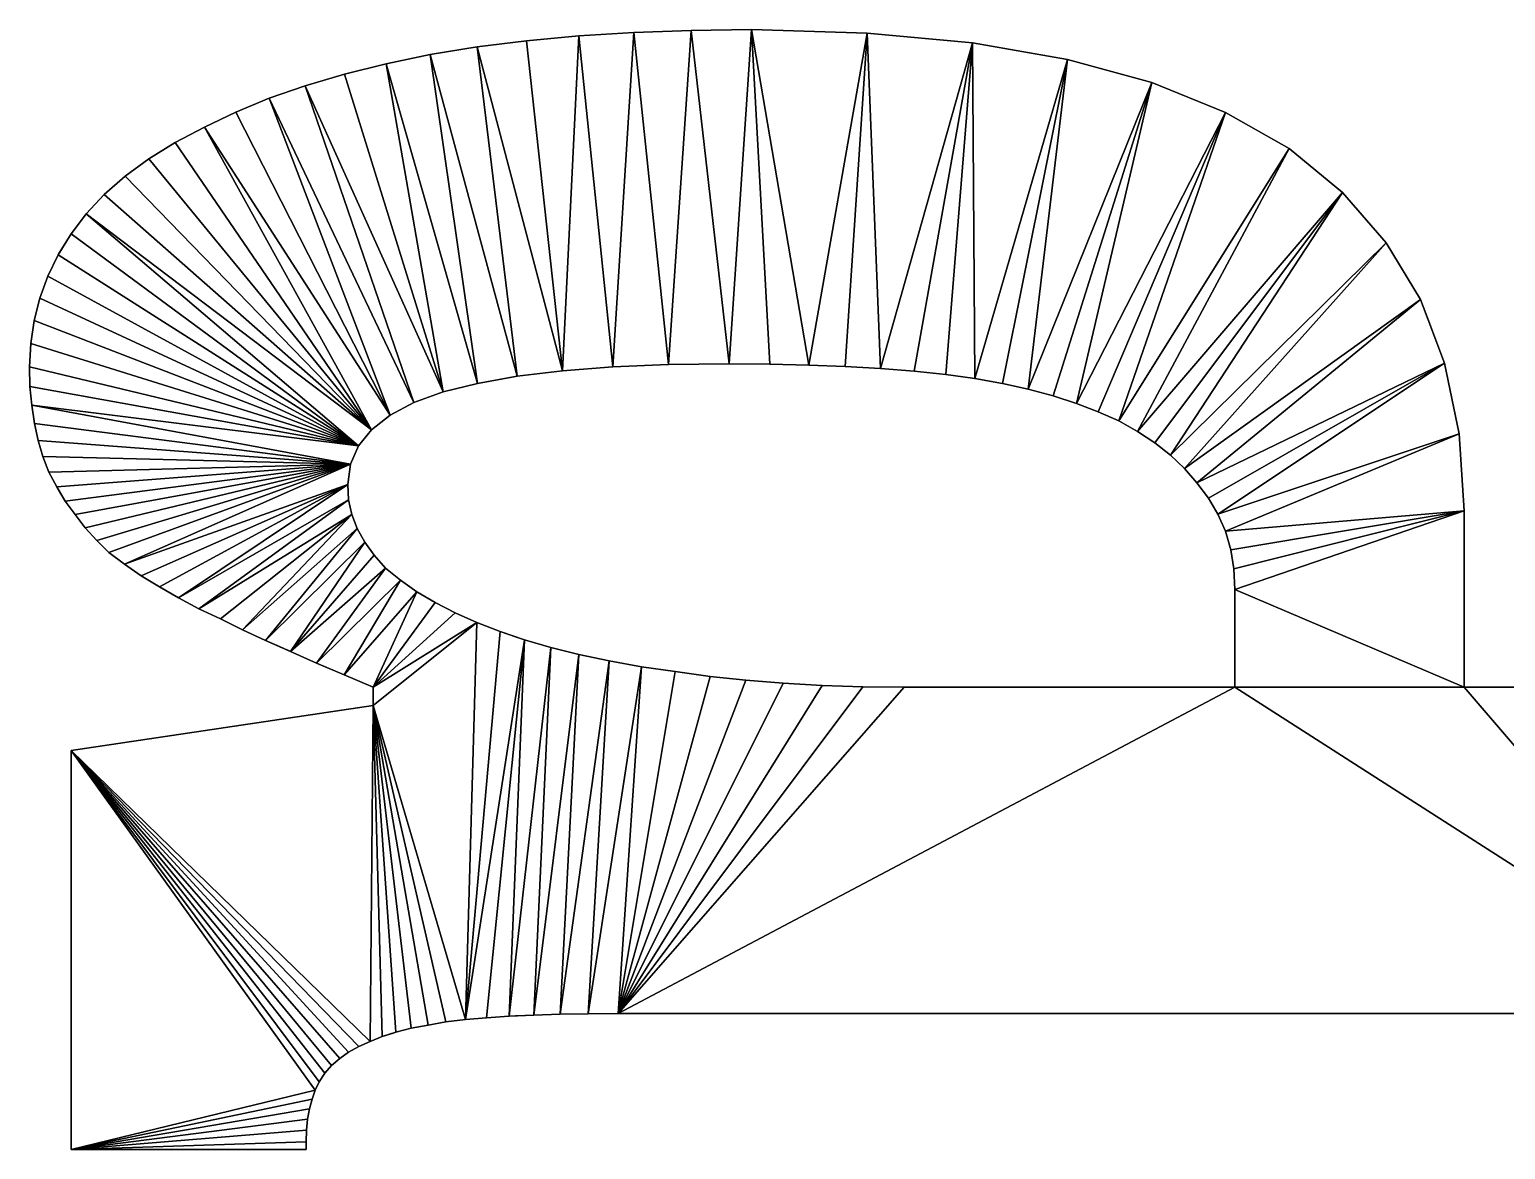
# Model space of a CAD drawing. Header units: inches. Extents: x 62 to 1153, y 3 to 780.
# Drawn here: x 405.378 to 408.685, y 203.06 to 205.57 of the extents above; entities that cross this region are included whole.
import ezdxf

# ---------------------------------------------------------------- set-up
doc = ezdxf.new("R2010")
doc.units = ezdxf.units.IN
doc.header["$MEASUREMENT"] = 0
doc.layers.add('ConstLine', color=6, linetype='Continuous')
doc.layers.add('ObjLayer', color=2, linetype='Continuous')

msp = doc.modelspace()

# ---------------------------------------------------------------- linework, layer by layer
at = {"layer": 'ConstLine'}
for points in [[(406.7319, 205.5626, 4), (406.6089, 205.5556, 4), (406.6089, 205.5556, 5)], [(406.7319, 205.5626, 4), (406.6089, 205.5556, 5), (406.7319, 205.5626, 5)], [(406.6089, 205.5556, 5), (406.6849, 204.8136, 5), (406.7319, 205.5626, 5)], [(406.8099, 204.8186, 5), (406.7319, 205.5626, 5), (406.6849, 204.8136, 5)], [(406.8609, 205.5676, 4), (406.7319, 205.5626, 4), (406.7319, 205.5626, 5)], [(406.8609, 205.5676, 4), (406.7319, 205.5626, 5), (406.8609, 205.5676, 5)], [(406.7319, 205.5626, 5), (406.8099, 204.8186, 5), (406.8609, 205.5676, 5)], [(406.9459, 204.8206, 5), (406.8609, 205.5676, 5), (406.8099, 204.8186, 5)], [(406.9959, 205.5696, 4), (406.8609, 205.5676, 4), (406.8609, 205.5676, 5)], [(406.9959, 205.5696, 4), (406.8609, 205.5676, 5), (406.9959, 205.5696, 5)], [(406.8609, 205.5676, 5), (406.9459, 204.8206, 5), (406.9959, 205.5696, 5)], [(407.0369, 204.8196, 5), (406.9959, 205.5696, 5), (406.9459, 204.8206, 5)], [(407.2549, 205.5616, 4), (406.9959, 205.5696, 4), (406.9959, 205.5696, 5)], [(407.2549, 205.5616, 4), (406.9959, 205.5696, 5), (407.2549, 205.5616, 5)], [(407.2549, 205.5616, 5), (406.9959, 205.5696, 5), (407.1239, 204.8176, 5)], [(407.0369, 204.8196, 5), (407.1239, 204.8176, 5), (406.9959, 205.5696, 5)], [(407.1239, 204.8176, 5), (407.2059, 204.8146, 5), (407.2549, 205.5616, 5)], [(407.2059, 204.8146, 5), (407.2849, 204.8096, 5), (407.2549, 205.5616, 5)], [(407.4909, 205.5396, 4), (407.2549, 205.5616, 4), (407.2549, 205.5616, 5)], [(407.4909, 205.5396, 4), (407.2549, 205.5616, 5), (407.4909, 205.5396, 5)], [(407.4909, 205.5396, 5), (407.2549, 205.5616, 5), (407.2849, 204.8096, 5)], [(406.3809, 205.5306, 4), (406.2759, 205.5136, 4), (406.2759, 205.5136, 5)], [(406.3809, 205.5306, 4), (406.2759, 205.5136, 5), (406.3809, 205.5306, 5)], [(406.3809, 205.5306, 5), (406.2759, 205.5136, 5), (406.4709, 204.7926, 5)], [(406.3809, 205.5306, 5), (406.4919, 205.5446, 5), (406.4669, 205.5415, 4)], [(406.3809, 205.5306, 5), (406.5719, 204.8046, 5), (406.4919, 205.5446, 5)], [(406.4669, 205.5415, 4), (406.3809, 205.5306, 4), (406.3809, 205.5306, 5)], [(406.3809, 205.5306, 5), (406.4709, 204.7926, 5), (406.5719, 204.8046, 5)], [(406.4919, 205.5446, 4), (406.4669, 205.5415, 4), (406.4919, 205.5446, 5)], [(406.6089, 205.5556, 4), (406.4919, 205.5446, 4), (406.4919, 205.5446, 5)], [(406.6089, 205.5556, 4), (406.4919, 205.5446, 5), (406.6089, 205.5556, 5)], [(406.4919, 205.5446, 5), (406.5719, 204.8046, 5), (406.6089, 205.5556, 5)], [(406.6849, 204.8136, 5), (406.6089, 205.5556, 5), (406.5719, 204.8046, 5)], [(407.2849, 204.8096, 5), (407.3599, 204.8036, 5), (407.4909, 205.5396, 5)], [(407.3599, 204.8036, 5), (407.4309, 204.7966, 5), (407.4909, 205.5396, 5)], [(407.4309, 204.7966, 5), (407.4959, 204.7876, 5), (407.4909, 205.5396, 5)], [(407.7039, 205.5026, 4), (407.4909, 205.5396, 4), (407.4909, 205.5396, 5)], [(407.7039, 205.5026, 4), (407.4909, 205.5396, 5), (407.7039, 205.5026, 5)], [(407.7039, 205.5026, 5), (407.4909, 205.5396, 5), (407.4959, 204.7876, 5)], [(406.2759, 205.5136, 4), (406.1769, 205.4926, 4), (406.1769, 205.4926, 5)], [(406.2759, 205.5136, 4), (406.1769, 205.4926, 5), (406.2759, 205.5136, 5)], [(406.2759, 205.5136, 5), (406.1769, 205.4926, 5), (406.3819, 204.7766, 5)], [(406.3819, 204.7766, 5), (406.4709, 204.7926, 5), (406.2759, 205.5136, 5)], [(407.4959, 204.7876, 5), (407.5579, 204.7766, 5), (407.7039, 205.5026, 5)], [(407.5579, 204.7766, 5), (407.6159, 204.7636, 5), (407.7039, 205.5026, 5)], [(407.8929, 205.4506, 5), (407.7039, 205.5026, 5), (407.6159, 204.7636, 5)], [(407.8929, 205.4506, 4), (407.7039, 205.5026, 4), (407.7039, 205.5026, 5)], [(407.8929, 205.4506, 4), (407.7039, 205.5026, 5), (407.8929, 205.4506, 5)], [(406.0839, 205.4696, 4), (405.9959, 205.4436, 4), (405.9959, 205.4436, 5)], [(406.0839, 205.4696, 4), (405.9959, 205.4436, 5), (406.0839, 205.4696, 5)], [(406.0839, 205.4696, 5), (405.9959, 205.4436, 5), (406.3049, 204.7576, 5)], [(406.1769, 205.4926, 4), (406.0839, 205.4696, 4), (406.0839, 205.4696, 5)], [(406.1769, 205.4926, 4), (406.0839, 205.4696, 5), (406.1769, 205.4926, 5)], [(406.1769, 205.4926, 5), (406.0839, 205.4696, 5), (406.3049, 204.7576, 5)], [(406.3049, 204.7576, 5), (406.3819, 204.7766, 5), (406.1769, 205.4926, 5)], [(405.9959, 205.4436, 4), (405.9149, 205.4156, 4), (405.9149, 205.4156, 5)], [(405.9959, 205.4436, 4), (405.9149, 205.4156, 5), (405.9959, 205.4436, 5)], [(405.9959, 205.4436, 5), (405.9149, 205.4156, 5), (406.2389, 204.7336, 5)], [(406.2389, 204.7336, 5), (406.3049, 204.7576, 5), (405.9959, 205.4436, 5)], [(407.6159, 204.7636, 5), (407.6719, 204.7486, 5), (407.8929, 205.4506, 5)], [(407.6719, 204.7486, 5), (407.7239, 204.7316, 5), (407.8929, 205.4506, 5)], [(408.0579, 205.3836, 5), (407.8929, 205.4506, 5), (407.7239, 204.7316, 5)], [(408.0579, 205.3836, 4), (407.8929, 205.4506, 4), (407.8929, 205.4506, 5)], [(408.0579, 205.3836, 4), (407.8929, 205.4506, 5), (408.0579, 205.3836, 5)], [(405.9149, 205.4156, 4), (405.8399, 205.3846, 4), (405.8399, 205.3846, 5)], [(405.9149, 205.4156, 4), (405.8399, 205.3846, 5), (405.9149, 205.4156, 5)], [(405.8399, 205.3846, 5), (406.1859, 204.7056, 5), (405.9149, 205.4156, 5)], [(406.1859, 204.7056, 5), (406.2389, 204.7336, 5), (405.9149, 205.4156, 5)], [(405.8399, 205.3846, 4), (405.7699, 205.3506, 4), (405.7699, 205.3506, 5)], [(405.8399, 205.3846, 4), (405.7699, 205.3506, 5), (405.8399, 205.3846, 5)], [(405.7699, 205.3506, 5), (406.1859, 204.7056, 5), (405.8399, 205.3846, 5)], [(407.7239, 204.7316, 5), (407.7729, 204.7126, 5), (408.0579, 205.3836, 5)], [(407.7729, 204.7126, 5), (407.8189, 204.6926, 5), (408.0579, 205.3836, 5)], [(408.2009, 205.3026, 5), (408.0579, 205.3836, 5), (407.8189, 204.6926, 5)], [(408.2009, 205.3026, 4), (408.0579, 205.3836, 4), (408.0579, 205.3836, 5)], [(408.2009, 205.3026, 4), (408.0579, 205.3836, 5), (408.2009, 205.3026, 5)], [(405.7699, 205.3506, 4), (405.7039, 205.3166, 4), (405.7039, 205.3166, 5)], [(405.7699, 205.3506, 4), (405.7039, 205.3166, 5), (405.7699, 205.3506, 5)], [(405.7039, 205.3166, 5), (406.1439, 204.6726, 5), (405.7699, 205.3506, 5)], [(406.1859, 204.7056, 5), (405.7699, 205.3506, 5), (406.1439, 204.6726, 5)], [(405.7039, 205.3166, 4), (405.6449, 205.2796, 4), (405.6449, 205.2796, 5)], [(405.7039, 205.3166, 4), (405.6449, 205.2796, 5), (405.7039, 205.3166, 5)], [(405.6449, 205.2796, 5), (406.1439, 204.6726, 5), (405.7039, 205.3166, 5)], [(407.8189, 204.6926, 5), (407.8609, 204.6686, 5), (408.2009, 205.3026, 5)], [(408.3199, 205.2046, 5), (408.2009, 205.3026, 5), (407.8609, 204.6686, 5)], [(408.3199, 205.2046, 4), (408.2009, 205.3026, 4), (408.2009, 205.3026, 5)], [(408.3199, 205.2046, 4), (408.2009, 205.3026, 5), (408.3199, 205.2046, 5)], [(405.6449, 205.2796, 4), (405.5919, 205.2406, 4), (405.5919, 205.2406, 5)], [(405.6449, 205.2796, 4), (405.5919, 205.2406, 5), (405.6449, 205.2796, 5)], [(405.5919, 205.2406, 5), (406.1439, 204.6726, 5), (405.6449, 205.2796, 5)], [(405.5919, 205.2406, 4), (405.5449, 205.1996, 4), (405.5449, 205.1996, 5)], [(405.5919, 205.2406, 4), (405.5449, 205.1996, 5), (405.5919, 205.2406, 5)], [(405.5449, 205.1996, 5), (406.1439, 204.6726, 5), (405.5919, 205.2406, 5)], [(405.5449, 205.1996, 4), (405.5049, 205.1566, 4), (405.5049, 205.1566, 5)], [(405.5449, 205.1996, 4), (405.5049, 205.1566, 5), (405.5449, 205.1996, 5)], [(405.5049, 205.1566, 5), (406.1439, 204.6726, 5), (405.5449, 205.1996, 5)], [(407.8609, 204.6686, 5), (407.8999, 204.6436, 5), (408.3199, 205.2046, 5)], [(407.8999, 204.6436, 5), (407.9349, 204.6156, 5), (408.3199, 205.2046, 5)], [(408.4179, 205.0916, 5), (408.3199, 205.2046, 5), (407.9349, 204.6156, 5)], [(408.4179, 205.0916, 4), (408.3199, 205.2046, 4), (408.4179, 205.0916, 5)], [(408.3199, 205.2046, 5), (408.4179, 205.0916, 5), (408.3199, 205.2046, 4)], [(405.4716, 205.1126, 4), (405.4709, 205.1116, 5), (405.5049, 205.1566, 5)], [(405.5049, 205.1566, 5), (405.4709, 205.1116, 5), (406.1149, 204.6366, 5)], [(405.5049, 205.1566, 4), (405.4716, 205.1126, 4), (405.5049, 205.1566, 5)], [(406.1439, 204.6726, 5), (405.5049, 205.1566, 5), (406.1149, 204.6366, 5)], [(405.4419, 205.0646, 5), (405.4709, 205.1116, 5), (405.4429, 205.0662, 4)], [(405.4709, 205.1116, 5), (405.4419, 205.0646, 5), (406.1149, 204.6366, 5)], [(405.4709, 205.1116, 4), (405.4429, 205.0662, 4), (405.4709, 205.1116, 5)], [(405.4716, 205.1126, 4), (405.4709, 205.1116, 4), (405.4709, 205.1116, 5)], [(405.4429, 205.0662, 4), (405.4419, 205.0646, 4), (405.4419, 205.0646, 5)], [(407.9349, 204.6156, 5), (407.9659, 204.5856, 5), (408.4179, 205.0916, 5)], [(408.4949, 204.9646, 5), (408.4179, 205.0916, 5), (407.9659, 204.5856, 5)], [(408.4179, 205.0916, 4), (408.4179, 205.0916, 5), (408.4949, 204.9646, 5)], [(408.4179, 205.0916, 4), (408.4949, 204.9646, 5), (408.4949, 204.9646, 4)], [(405.4419, 205.0646, 4), (405.4189, 205.0166, 4), (405.4189, 205.0166, 5)], [(405.4419, 205.0646, 4), (405.4189, 205.0166, 5), (405.4419, 205.0646, 5)], [(405.4419, 205.0646, 5), (405.4189, 205.0166, 5), (406.1149, 204.6366, 5)], [(405.4189, 205.0166, 4), (405.4009, 204.9676, 4), (405.4009, 204.9676, 5)], [(405.4189, 205.0166, 4), (405.4009, 204.9676, 5), (405.4189, 205.0166, 5)], [(405.4189, 205.0166, 5), (405.4009, 204.9676, 5), (406.1149, 204.6366, 5)], [(405.4009, 204.9676, 4), (405.3879, 204.9176, 4), (405.3879, 204.9176, 5)], [(405.4009, 204.9676, 4), (405.3879, 204.9176, 5), (405.4009, 204.9676, 5)], [(405.4009, 204.9676, 5), (405.3879, 204.9176, 5), (406.1149, 204.6366, 5)], [(407.9659, 204.5856, 5), (407.9939, 204.5536, 5), (408.4949, 204.9646, 5)], [(408.5489, 204.8216, 5), (408.4949, 204.9646, 5), (407.9939, 204.5536, 5)], [(408.5489, 204.8216, 5), (408.5149, 204.9117, 4), (408.4949, 204.9646, 5)], [(408.4949, 204.9646, 4), (408.4949, 204.9646, 5), (408.5149, 204.9117, 4)], [(405.3879, 204.9176, 4), (405.3809, 204.8656, 4), (405.3809, 204.8656, 5)], [(405.3879, 204.9176, 4), (405.3809, 204.8656, 5), (405.3879, 204.9176, 5)], [(405.3879, 204.9176, 5), (405.3809, 204.8656, 5), (406.1149, 204.6366, 5)], [(408.5489, 204.8216, 5), (408.5489, 204.8216, 4), (408.5149, 204.9117, 4)], [(405.3809, 204.8656, 4), (405.3779, 204.8136, 4), (405.3779, 204.8136, 5)], [(405.3809, 204.8656, 4), (405.3779, 204.8136, 5), (405.3809, 204.8656, 5)], [(405.3809, 204.8656, 5), (405.3779, 204.8136, 5), (406.1149, 204.6366, 5)], [(405.3779, 204.8136, 5), (405.3789, 204.7696, 5), (406.1149, 204.6366, 5)], [(405.3779, 204.8136, 4), (405.3789, 204.7696, 4), (405.3789, 204.7696, 5)], [(405.3779, 204.8136, 4), (405.3789, 204.7696, 5), (405.3779, 204.8136, 5)], [(406.5719, 204.8046, 4), (406.5719, 204.8046, 5), (406.4709, 204.7926, 5)], [(406.5719, 204.8046, 4), (406.4709, 204.7926, 5), (406.4709, 204.7926, 4)], [(406.6849, 204.8136, 4), (406.6849, 204.8136, 5), (406.5719, 204.8046, 5)], [(406.6849, 204.8136, 4), (406.5719, 204.8046, 5), (406.5719, 204.8046, 4)], [(406.8099, 204.8186, 4), (406.8099, 204.8186, 5), (406.6849, 204.8136, 5)], [(406.8099, 204.8186, 4), (406.6849, 204.8136, 5), (406.6849, 204.8136, 4)], [(406.9459, 204.8206, 4), (406.9459, 204.8206, 5), (406.8099, 204.8186, 5)], [(406.9459, 204.8206, 4), (406.8099, 204.8186, 5), (406.8099, 204.8186, 4)], [(407.0369, 204.8196, 5), (406.9459, 204.8206, 5), (406.9459, 204.8206, 4)], [(407.0369, 204.8196, 5), (406.9459, 204.8206, 4), (407.0369, 204.8196, 4)], [(407.1239, 204.8176, 4), (407.1239, 204.8176, 5), (407.0369, 204.8196, 5)], [(407.1239, 204.8176, 4), (407.0369, 204.8196, 5), (407.0369, 204.8196, 4)], [(407.2059, 204.8146, 4), (407.2059, 204.8146, 5), (407.1239, 204.8176, 5)], [(407.2059, 204.8146, 4), (407.1239, 204.8176, 5), (407.1239, 204.8176, 4)], [(407.2849, 204.8096, 4), (407.2849, 204.8096, 5), (407.2059, 204.8146, 5)], [(407.2849, 204.8096, 4), (407.2059, 204.8146, 5), (407.2059, 204.8146, 4)], [(407.3599, 204.8036, 4), (407.3599, 204.8036, 5), (407.2849, 204.8096, 5)], [(407.3599, 204.8036, 4), (407.2849, 204.8096, 5), (407.2849, 204.8096, 4)], [(407.4309, 204.7966, 4), (407.4309, 204.7966, 5), (407.3599, 204.8036, 5)], [(407.4309, 204.7966, 4), (407.3599, 204.8036, 5), (407.3599, 204.8036, 4)], [(407.9939, 204.5536, 5), (408.0199, 204.5196, 5), (408.5489, 204.8216, 5)], [(408.0199, 204.5196, 5), (408.0409, 204.4836, 5), (408.5489, 204.8216, 5)], [(408.5819, 204.6636, 5), (408.5489, 204.8216, 5), (408.0409, 204.4836, 5)], [(408.5489, 204.8216, 4), (408.5489, 204.8216, 5), (408.5819, 204.6636, 5)], [(408.5489, 204.8216, 4), (408.5819, 204.6636, 5), (408.5819, 204.6636, 4)], [(405.3789, 204.7696, 5), (405.3829, 204.7276, 5), (406.1149, 204.6366, 5)], [(405.3789, 204.7696, 4), (405.3829, 204.7276, 4), (405.3829, 204.7276, 5)], [(405.3789, 204.7696, 4), (405.3829, 204.7276, 5), (405.3789, 204.7696, 5)], [(406.3819, 204.7766, 4), (406.3819, 204.7766, 5), (406.3049, 204.7576, 5)], [(406.3819, 204.7766, 4), (406.3049, 204.7576, 5), (406.3049, 204.7576, 4)], [(406.4709, 204.7926, 5), (406.3819, 204.7766, 5), (406.4669, 204.7919, 4)], [(406.3819, 204.7766, 4), (406.4669, 204.7919, 4), (406.3819, 204.7766, 5)], [(406.4709, 204.7926, 4), (406.4709, 204.7926, 5), (406.4669, 204.7919, 4)], [(407.4309, 204.7966, 5), (407.4909, 204.7883, 4), (407.4959, 204.7876, 5)], [(407.4309, 204.7966, 5), (407.4309, 204.7966, 4), (407.4909, 204.7883, 4)], [(407.4959, 204.7876, 4), (407.4959, 204.7876, 5), (407.4909, 204.7883, 4)], [(407.5579, 204.7766, 4), (407.5579, 204.7766, 5), (407.4959, 204.7876, 5)], [(407.5579, 204.7766, 4), (407.4959, 204.7876, 5), (407.4959, 204.7876, 4)], [(407.6159, 204.7636, 4), (407.6159, 204.7636, 5), (407.5579, 204.7766, 5)], [(407.6159, 204.7636, 4), (407.5579, 204.7766, 5), (407.5579, 204.7766, 4)], [(406.3049, 204.7576, 4), (406.3049, 204.7576, 5), (406.2389, 204.7336, 5)], [(406.3049, 204.7576, 4), (406.2389, 204.7336, 5), (406.2389, 204.7336, 4)], [(407.6719, 204.7486, 4), (407.6719, 204.7486, 5), (407.6159, 204.7636, 5)], [(407.6719, 204.7486, 4), (407.6159, 204.7636, 5), (407.6159, 204.7636, 4)], [(407.7239, 204.7316, 4), (407.7239, 204.7316, 5), (407.6719, 204.7486, 5)], [(407.7239, 204.7316, 4), (407.6719, 204.7486, 5), (407.6719, 204.7486, 4)], [(406.0969, 204.5956, 5), (406.1149, 204.6366, 5), (405.3829, 204.7276, 5)], [(405.3829, 204.7276, 5), (405.3889, 204.6866, 5), (406.0969, 204.5956, 5)], [(405.3829, 204.7276, 4), (405.3889, 204.6866, 4), (405.3889, 204.6866, 5)], [(405.3829, 204.7276, 4), (405.3889, 204.6866, 5), (405.3829, 204.7276, 5)], [(406.1859, 204.7056, 4), (406.1859, 204.7056, 5), (406.1439, 204.6726, 5)], [(406.1859, 204.7056, 4), (406.1439, 204.6726, 5), (406.1439, 204.6726, 4)], [(406.2389, 204.7336, 4), (406.2389, 204.7336, 5), (406.1859, 204.7056, 5)], [(406.2389, 204.7336, 4), (406.1859, 204.7056, 5), (406.1859, 204.7056, 4)], [(407.7729, 204.7126, 4), (407.7729, 204.7126, 5), (407.7239, 204.7316, 5)], [(407.7729, 204.7126, 4), (407.7239, 204.7316, 5), (407.7239, 204.7316, 4)], [(407.8189, 204.6926, 4), (407.8189, 204.6926, 5), (407.7729, 204.7126, 5)], [(407.8189, 204.6926, 4), (407.7729, 204.7126, 5), (407.7729, 204.7126, 4)], [(405.3889, 204.6866, 5), (405.3969, 204.6486, 5), (406.0969, 204.5956, 5)], [(405.3889, 204.6866, 4), (405.3969, 204.6486, 4), (405.3969, 204.6486, 5)], [(405.3889, 204.6866, 4), (405.3969, 204.6486, 5), (405.3889, 204.6866, 5)], [(406.1439, 204.6726, 4), (406.1439, 204.6726, 5), (406.1149, 204.6366, 5)], [(406.1439, 204.6726, 4), (406.1149, 204.6366, 5), (406.1149, 204.6366, 4)], [(407.8609, 204.6686, 4), (407.8609, 204.6686, 5), (407.8189, 204.6926, 5)], [(407.8609, 204.6686, 4), (407.8189, 204.6926, 5), (407.8189, 204.6926, 4)], [(407.8999, 204.6436, 4), (407.8999, 204.6436, 5), (407.8609, 204.6686, 5)], [(407.8999, 204.6436, 4), (407.8609, 204.6686, 5), (407.8609, 204.6686, 4)], [(405.3969, 204.6486, 5), (405.4079, 204.6126, 5), (406.0969, 204.5956, 5)], [(405.3969, 204.6486, 4), (405.4079, 204.6126, 4), (405.4079, 204.6126, 5)], [(405.3969, 204.6486, 4), (405.4079, 204.6126, 5), (405.3969, 204.6486, 5)], [(406.0991, 204.6006, 4), (406.1149, 204.6366, 5), (406.0969, 204.5956, 5)], [(406.1149, 204.6366, 4), (406.1149, 204.6366, 5), (406.0991, 204.6006, 4)], [(407.9349, 204.6156, 4), (407.9349, 204.6156, 5), (407.8999, 204.6436, 5)], [(407.9349, 204.6156, 4), (407.8999, 204.6436, 5), (407.8999, 204.6436, 4)], [(408.0409, 204.4836, 5), (408.0579, 204.4456, 5), (408.5819, 204.6636, 5)], [(408.5929, 204.4906, 5), (408.5819, 204.6636, 5), (408.0579, 204.4456, 5)], [(408.5819, 204.6636, 4), (408.5819, 204.6636, 5), (408.5929, 204.4906, 5)], [(408.5929, 204.4906, 5), (408.5929, 204.4906, 4), (408.5819, 204.6636, 4)], [(405.4079, 204.6126, 5), (405.4209, 204.5776, 5), (406.0969, 204.5956, 5)], [(405.4079, 204.6126, 4), (405.4209, 204.5776, 4), (405.4209, 204.5776, 5)], [(405.4079, 204.6126, 4), (405.4209, 204.5776, 5), (405.4079, 204.6126, 5)], [(407.9349, 204.6156, 5), (407.9349, 204.6156, 4), (407.9504, 204.6006, 4)], [(407.9349, 204.6156, 5), (407.9504, 204.6006, 4), (407.9659, 204.5856, 5)], [(405.4389, 204.5446, 5), (406.0969, 204.5956, 5), (405.4209, 204.5776, 5)], [(405.4209, 204.5776, 4), (405.4389, 204.5446, 4), (405.4389, 204.5446, 5)], [(405.4209, 204.5776, 4), (405.4389, 204.5446, 5), (405.4209, 204.5776, 5)], [(405.4579, 204.5126, 5), (406.0969, 204.5956, 5), (405.4389, 204.5446, 5)], [(405.4579, 204.5126, 5), (405.4799, 204.4826, 5), (406.0969, 204.5956, 5)], [(405.4799, 204.4826, 5), (405.5029, 204.4526, 5), (406.0969, 204.5956, 5)], [(405.5029, 204.4526, 5), (405.5289, 204.4246, 5), (406.0969, 204.5956, 5)], [(405.5289, 204.4246, 5), (405.5559, 204.3976, 5), (406.0969, 204.5956, 5)], [(405.5559, 204.3976, 5), (405.5909, 204.3716, 5), (406.0969, 204.5956, 5)], [(406.0909, 204.5496, 5), (406.0969, 204.5956, 5), (405.5909, 204.3716, 5)], [(406.0909, 204.5496, 4), (406.0969, 204.5956, 5), (406.0909, 204.5496, 5)], [(406.0969, 204.5956, 4), (406.0969, 204.5956, 5), (406.0909, 204.5496, 4)], [(406.0969, 204.5956, 4), (406.0991, 204.6006, 4), (406.0969, 204.5956, 5)], [(407.9659, 204.5856, 4), (407.9659, 204.5856, 5), (407.9504, 204.6006, 4)], [(407.9659, 204.5856, 4), (407.9939, 204.5536, 4), (407.9939, 204.5536, 5)], [(407.9659, 204.5856, 4), (407.9939, 204.5536, 5), (407.9659, 204.5856, 5)], [(405.4579, 204.5126, 5), (405.4389, 204.5446, 5), (405.4429, 204.5379, 4)], [(405.4389, 204.5446, 4), (405.4429, 204.5379, 4), (405.4389, 204.5446, 5)], [(405.4429, 204.5379, 4), (405.4579, 204.5126, 4), (405.4579, 204.5126, 5)], [(405.5909, 204.3716, 5), (405.6279, 204.3456, 5), (406.0909, 204.5496, 5)], [(405.6279, 204.3456, 5), (405.6689, 204.3206, 5), (406.0909, 204.5496, 5)], [(405.6689, 204.3206, 5), (405.7119, 204.2956, 5), (406.0909, 204.5496, 5)], [(406.0929, 204.5156, 5), (406.0909, 204.5496, 5), (405.7119, 204.2956, 5)], [(406.0909, 204.5496, 4), (406.0909, 204.5496, 5), (406.0929, 204.5156, 5)], [(406.0929, 204.5156, 4), (406.0909, 204.5496, 4), (406.0929, 204.5156, 5)], [(407.9939, 204.5536, 4), (408.0199, 204.5196, 4), (408.0199, 204.5196, 5)], [(407.9939, 204.5536, 4), (408.0199, 204.5196, 5), (407.9939, 204.5536, 5)], [(405.4579, 204.5126, 4), (405.4799, 204.4826, 4), (405.4799, 204.4826, 5)], [(405.4579, 204.5126, 4), (405.4799, 204.4826, 5), (405.4579, 204.5126, 5)], [(405.7119, 204.2956, 5), (405.7569, 204.2716, 5), (406.0929, 204.5156, 5)], [(406.0999, 204.4826, 5), (406.0929, 204.5156, 5), (405.7569, 204.2716, 5)], [(406.0999, 204.4826, 4), (406.0929, 204.5156, 5), (406.0999, 204.4826, 5)], [(406.0999, 204.4826, 4), (406.0929, 204.5156, 4), (406.0929, 204.5156, 5)], [(408.0199, 204.5196, 4), (408.0409, 204.4836, 4), (408.0409, 204.4836, 5)], [(408.0199, 204.5196, 4), (408.0409, 204.4836, 5), (408.0199, 204.5196, 5)], [(405.4799, 204.4826, 4), (405.5029, 204.4526, 4), (405.5029, 204.4526, 5)], [(405.4799, 204.4826, 4), (405.5029, 204.4526, 5), (405.4799, 204.4826, 5)], [(405.7569, 204.2716, 5), (405.8059, 204.2486, 5), (406.0999, 204.4826, 5)], [(405.8059, 204.2486, 5), (405.8549, 204.2246, 5), (406.0999, 204.4826, 5)], [(406.1119, 204.4516, 5), (406.0999, 204.4826, 5), (405.8549, 204.2246, 5)], [(406.1119, 204.4516, 5), (406.1119, 204.4516, 4), (406.0999, 204.4826, 5)], [(406.0999, 204.4826, 4), (406.0999, 204.4826, 5), (406.1119, 204.4516, 4)], [(408.0409, 204.4836, 4), (408.0579, 204.4456, 4), (408.0579, 204.4456, 5)], [(408.0409, 204.4836, 4), (408.0579, 204.4456, 5), (408.0409, 204.4836, 5)], [(408.0579, 204.4456, 5), (408.0699, 204.4036, 5), (408.5929, 204.4906, 5)], [(408.0699, 204.4036, 5), (408.0769, 204.3606, 5), (408.5929, 204.4906, 5)], [(408.0769, 204.3606, 5), (408.0789, 204.3146, 5), (408.5929, 204.4906, 5)], [(408.0789, 204.3146, 5), (408.5929, 204.0956, 5), (408.5929, 204.4906, 5)], [(408.5929, 204.4906, 4), (408.5929, 204.4906, 5), (408.5929, 204.0956, 5)], [(408.5929, 204.4906, 4), (408.5929, 204.0956, 5), (408.5929, 204.0956, 4)], [(405.5029, 204.4526, 4), (405.5289, 204.4246, 4), (405.5289, 204.4246, 5)], [(405.5029, 204.4526, 4), (405.5289, 204.4246, 5), (405.5029, 204.4526, 5)], [(405.8549, 204.2246, 5), (405.9069, 204.2006, 5), (406.1119, 204.4516, 5)], [(406.1289, 204.4206, 5), (406.1119, 204.4516, 5), (405.9069, 204.2006, 5)], [(406.1119, 204.4516, 4), (406.1119, 204.4516, 5), (406.1289, 204.4206, 5)], [(406.1119, 204.4516, 4), (406.1289, 204.4206, 5), (406.1289, 204.4206, 4)], [(408.0579, 204.4456, 4), (408.0699, 204.4036, 4), (408.0699, 204.4036, 5)], [(408.0579, 204.4456, 4), (408.0699, 204.4036, 5), (408.0579, 204.4456, 5)], [(405.5289, 204.4246, 4), (405.5559, 204.3976, 4), (405.5559, 204.3976, 5)], [(405.5289, 204.4246, 4), (405.5559, 204.3976, 5), (405.5289, 204.4246, 5)], [(405.9069, 204.2006, 5), (405.9629, 204.1756, 5), (406.1289, 204.4206, 5)], [(406.1499, 204.3916, 5), (406.1289, 204.4206, 5), (405.9629, 204.1756, 5)], [(406.1499, 204.3916, 4), (406.1289, 204.4206, 4), (406.1499, 204.3916, 5)], [(406.1289, 204.4206, 5), (406.1499, 204.3916, 5), (406.1289, 204.4206, 4)], [(408.0699, 204.4036, 4), (408.0769, 204.3606, 4), (408.0769, 204.3606, 5)], [(408.0699, 204.4036, 4), (408.0769, 204.3606, 5), (408.0699, 204.4036, 5)], [(405.5909, 204.3716, 4), (405.5909, 204.3716, 5), (405.5559, 204.3976, 5)], [(405.5909, 204.3716, 4), (405.5559, 204.3976, 5), (405.5559, 204.3976, 4)], [(405.6279, 204.3456, 4), (405.6279, 204.3456, 5), (405.5909, 204.3716, 5)], [(405.6279, 204.3456, 4), (405.5909, 204.3716, 5), (405.5909, 204.3716, 4)], [(406.1759, 204.3626, 5), (406.1499, 204.3916, 5), (405.9629, 204.1756, 5)], [(406.1759, 204.3626, 5), (406.1759, 204.3626, 4), (406.1499, 204.3916, 5)], [(406.1499, 204.3916, 4), (406.1499, 204.3916, 5), (406.1759, 204.3626, 4)], [(405.6689, 204.3206, 4), (405.6689, 204.3206, 5), (405.6279, 204.3456, 5)], [(405.6689, 204.3206, 4), (405.6279, 204.3456, 5), (405.6279, 204.3456, 4)], [(405.9629, 204.1756, 5), (406.0209, 204.1496, 5), (406.1759, 204.3626, 5)], [(406.2089, 204.3356, 5), (406.1759, 204.3626, 5), (406.0209, 204.1496, 5)], [(406.1759, 204.3626, 4), (406.1759, 204.3626, 5), (406.1979, 204.3446, 4)], [(406.1759, 204.3626, 5), (406.2089, 204.3356, 5), (406.1979, 204.3446, 4)], [(406.2089, 204.3356, 4), (406.1979, 204.3446, 4), (406.2089, 204.3356, 5)], [(408.0769, 204.3606, 4), (408.0789, 204.3146, 4), (408.0789, 204.3146, 5)], [(408.0769, 204.3606, 4), (408.0789, 204.3146, 5), (408.0769, 204.3606, 5)], [(405.7119, 204.2956, 4), (405.7119, 204.2956, 5), (405.6689, 204.3206, 5)], [(405.7119, 204.2956, 4), (405.6689, 204.3206, 5), (405.6689, 204.3206, 4)], [(406.0209, 204.1496, 5), (406.0829, 204.1236, 5), (406.2089, 204.3356, 5)], [(406.2459, 204.3096, 5), (406.2089, 204.3356, 5), (406.0829, 204.1236, 5)], [(406.0829, 204.1236, 5), (406.1479, 204.0956, 5), (406.2459, 204.3096, 5)], [(406.2869, 204.2856, 5), (406.2459, 204.3096, 5), (406.1479, 204.0956, 5)], [(406.2459, 204.3096, 5), (406.2089, 204.3356, 4), (406.2089, 204.3356, 5)], [(406.2459, 204.3096, 4), (406.2089, 204.3356, 4), (406.2459, 204.3096, 5)], [(406.2869, 204.2856, 4), (406.2459, 204.3096, 5), (406.2869, 204.2856, 5)], [(406.2869, 204.2856, 4), (406.2459, 204.3096, 4), (406.2459, 204.3096, 5)], [(408.0789, 204.3146, 4), (408.0789, 204.0956, 4), (408.0789, 204.0956, 5)], [(408.0789, 204.3146, 4), (408.0789, 204.0956, 5), (408.0789, 204.3146, 5)], [(408.0789, 204.0956, 5), (408.5929, 204.0956, 5), (408.0789, 204.3146, 5)], [(405.7569, 204.2716, 4), (405.7569, 204.2716, 5), (405.7119, 204.2956, 5)], [(405.7569, 204.2716, 4), (405.7119, 204.2956, 5), (405.7119, 204.2956, 4)], [(405.8059, 204.2486, 4), (405.8059, 204.2486, 5), (405.7569, 204.2716, 5)], [(405.8059, 204.2486, 4), (405.7569, 204.2716, 5), (405.7569, 204.2716, 4)], [(406.3319, 204.2626, 5), (406.2869, 204.2856, 5), (406.1479, 204.0956, 5)], [(406.3319, 204.2626, 5), (406.2869, 204.2856, 4), (406.2869, 204.2856, 5)], [(406.3319, 204.2626, 4), (406.2869, 204.2856, 4), (406.3319, 204.2626, 5)], [(405.8549, 204.2246, 4), (405.8549, 204.2246, 5), (405.8059, 204.2486, 5)], [(405.8549, 204.2246, 4), (405.8059, 204.2486, 5), (405.8059, 204.2486, 4)], [(406.3799, 204.2406, 5), (406.3319, 204.2626, 5), (406.1479, 204.0956, 5)], [(406.1479, 204.0956, 5), (406.1479, 204.0546, 5), (406.3799, 204.2406, 5)], [(406.1479, 204.0546, 5), (406.3549, 203.3506, 5), (406.3799, 204.2406, 5)], [(406.3799, 204.2406, 5), (406.3799, 204.2406, 4), (406.3319, 204.2626, 5)], [(406.3319, 204.2626, 4), (406.3319, 204.2626, 5), (406.3799, 204.2406, 4)], [(406.4329, 204.2206, 5), (406.3799, 204.2406, 5), (406.3549, 203.3506, 5)], [(406.4329, 204.2206, 4), (406.3799, 204.2406, 5), (406.4329, 204.2206, 5)], [(406.3799, 204.2406, 5), (406.4329, 204.2206, 4), (406.3799, 204.2406, 4)], [(405.9069, 204.2006, 4), (405.9069, 204.2006, 5), (405.8549, 204.2246, 5)], [(405.9069, 204.2006, 4), (405.8549, 204.2246, 5), (405.8549, 204.2246, 4)], [(406.4869, 204.2016, 5), (406.4329, 204.2206, 5), (406.3549, 203.3506, 5)], [(406.4329, 204.2206, 4), (406.4329, 204.2206, 5), (406.4669, 204.2087, 4)], [(406.4869, 204.2016, 5), (406.4669, 204.2087, 4), (406.4329, 204.2206, 5)], [(406.4869, 204.2016, 4), (406.4669, 204.2087, 4), (406.4869, 204.2016, 5)], [(405.9629, 204.1756, 5), (405.9069, 204.2006, 5), (405.9326, 204.1891, 4)], [(405.9069, 204.2006, 4), (405.9326, 204.1891, 4), (405.9069, 204.2006, 5)], [(405.9549, 204.1792, 4), (405.9629, 204.1756, 5), (405.9326, 204.1891, 4)], [(405.9549, 204.1792, 4), (405.9629, 204.1756, 4), (405.9629, 204.1756, 5)], [(406.0209, 204.1496, 4), (406.0209, 204.1496, 5), (405.9629, 204.1756, 5)], [(405.9629, 204.1756, 4), (406.0209, 204.1496, 4), (405.9629, 204.1756, 5)], [(406.4019, 203.3546, 5), (406.4869, 204.2016, 5), (406.3549, 203.3506, 5)], [(406.4529, 203.3586, 5), (406.4869, 204.2016, 5), (406.4019, 203.3546, 5)], [(406.4869, 204.2016, 5), (406.4529, 203.3586, 5), (406.5459, 204.1846, 5)], [(406.5079, 203.3606, 5), (406.5459, 204.1846, 5), (406.4529, 203.3586, 5)], [(406.5459, 204.1846, 4), (406.4869, 204.2016, 4), (406.4869, 204.2016, 5)], [(406.5459, 204.1846, 4), (406.4869, 204.2016, 5), (406.5459, 204.1846, 5)], [(406.6089, 204.1686, 5), (406.5459, 204.1846, 5), (406.5079, 203.3606, 5)], [(406.6089, 204.1686, 4), (406.5459, 204.1846, 4), (406.5459, 204.1846, 5)], [(406.6089, 204.1686, 4), (406.5459, 204.1846, 5), (406.6089, 204.1686, 5)], [(406.0209, 204.1496, 4), (406.0248, 204.148, 4), (406.0209, 204.1496, 5)], [(406.0829, 204.1236, 5), (406.0209, 204.1496, 5), (406.0248, 204.148, 4)], [(406.0248, 204.148, 4), (406.0829, 204.1236, 4), (406.0829, 204.1236, 5)], [(406.5079, 203.3606, 5), (406.5669, 203.3626, 5), (406.6089, 204.1686, 5)], [(406.6769, 204.1546, 5), (406.6089, 204.1686, 5), (406.5669, 203.3626, 5)], [(406.5669, 203.3626, 5), (406.6299, 203.3636, 5), (406.6769, 204.1546, 5)], [(406.6769, 204.1546, 4), (406.6089, 204.1686, 4), (406.6089, 204.1686, 5)], [(406.6769, 204.1546, 4), (406.6089, 204.1686, 5), (406.6769, 204.1546, 5)], [(406.7489, 204.1416, 5), (406.6769, 204.1546, 5), (406.6299, 203.3636, 5)], [(406.6299, 203.3636, 5), (406.6969, 203.3646, 5), (406.7489, 204.1416, 5)], [(406.7489, 204.1416, 4), (406.6769, 204.1546, 4), (406.6769, 204.1546, 5)], [(406.7489, 204.1416, 4), (406.6769, 204.1546, 5), (406.7489, 204.1416, 5)], [(406.8249, 204.1306, 5), (406.7489, 204.1416, 5), (406.6969, 203.3646, 5)], [(406.8249, 204.1306, 4), (406.7489, 204.1416, 4), (406.7489, 204.1416, 5)], [(406.8249, 204.1306, 4), (406.7489, 204.1416, 5), (406.8249, 204.1306, 5)], [(406.1479, 204.0956, 4), (406.1479, 204.0956, 5), (406.0829, 204.1236, 5)], [(406.0829, 204.1236, 4), (406.1479, 204.0956, 4), (406.0829, 204.1236, 5)], [(406.9029, 204.1196, 5), (406.8249, 204.1306, 5), (406.6969, 203.3646, 5)], [(406.9829, 204.1116, 5), (406.9029, 204.1196, 5), (406.6969, 203.3646, 5)], [(407.0669, 204.1046, 5), (406.9829, 204.1116, 5), (406.6969, 203.3646, 5)], [(406.9029, 204.1196, 4), (406.8249, 204.1306, 4), (406.8249, 204.1306, 5)], [(406.9029, 204.1196, 4), (406.8249, 204.1306, 5), (406.9029, 204.1196, 5)], [(406.9829, 204.1116, 4), (406.9029, 204.1196, 4), (406.9029, 204.1196, 5)], [(406.9829, 204.1116, 4), (406.9029, 204.1196, 5), (406.9829, 204.1116, 5)], [(407.0669, 204.1046, 4), (406.9829, 204.1116, 4), (406.9829, 204.1116, 5)], [(407.0669, 204.1046, 4), (406.9829, 204.1116, 5), (407.0669, 204.1046, 5)], [(406.1479, 204.0546, 5), (406.1479, 204.0956, 5), (406.1479, 204.0956, 4)], [(406.1479, 204.0546, 5), (406.1479, 204.0956, 4), (406.1479, 204.0546, 4)], [(407.1539, 204.0996, 5), (407.0669, 204.1046, 5), (406.6969, 203.3646, 5)], [(407.2449, 204.0966, 5), (407.1539, 204.0996, 5), (406.6969, 203.3646, 5)], [(407.3379, 204.0956, 5), (407.2449, 204.0966, 5), (406.6969, 203.3646, 5)], [(406.6969, 203.3646, 5), (409.2199, 203.3646, 5), (408.0789, 204.0956, 5)], [(408.0789, 204.0956, 5), (407.3379, 204.0956, 5), (406.6969, 203.3646, 5)], [(407.1539, 204.0996, 4), (407.0669, 204.1046, 4), (407.0669, 204.1046, 5)], [(407.1539, 204.0996, 4), (407.0669, 204.1046, 5), (407.1539, 204.0996, 5)], [(407.2449, 204.0966, 4), (407.1539, 204.0996, 4), (407.1539, 204.0996, 5)], [(407.2449, 204.0966, 4), (407.1539, 204.0996, 5), (407.2449, 204.0966, 5)], [(407.3379, 204.0956, 4), (407.2449, 204.0966, 4), (407.2449, 204.0966, 5)], [(407.3379, 204.0956, 4), (407.2449, 204.0966, 5), (407.3379, 204.0956, 5)], [(407.3379, 204.0956, 5), (408.0789, 204.0956, 5), (407.3379, 204.0956, 4)], [(408.0789, 204.0956, 4), (407.3379, 204.0956, 4), (408.0789, 204.0956, 5)], [(408.5929, 204.0956, 5), (408.0789, 204.0956, 5), (409.2199, 203.3646, 5)], [(409.1489, 204.0956, 4), (408.5929, 204.0956, 4), (408.5929, 204.0956, 5)], [(409.1489, 204.0956, 4), (408.5929, 204.0956, 5), (409.1489, 204.0956, 5)], [(409.1489, 204.0956, 5), (408.5929, 204.0956, 5), (409.2199, 203.3646, 5)], [(405.4709, 203.9536, 5), (406.1409, 203.3016, 5), (406.1479, 204.0546, 5)], [(406.1479, 204.0546, 4), (405.4709, 203.9536, 4), (405.4709, 203.9536, 5)], [(406.1479, 204.0546, 4), (405.4709, 203.9536, 5), (406.1479, 204.0546, 5)], [(406.1679, 203.3126, 5), (406.1479, 204.0546, 5), (406.1409, 203.3016, 5)], [(406.3109, 203.3456, 5), (406.3549, 203.3506, 5), (406.1479, 204.0546, 5)], [(406.2329, 203.3316, 5), (406.2709, 203.3386, 5), (406.1479, 204.0546, 5)], [(406.2709, 203.3386, 5), (406.3109, 203.3456, 5), (406.1479, 204.0546, 5)], [(406.1479, 204.0546, 5), (406.1679, 203.3126, 5), (406.1989, 203.3226, 5)], [(406.1989, 203.3226, 5), (406.2329, 203.3316, 5), (406.1479, 204.0546, 5)], [(406.1159, 203.2906, 5), (406.1409, 203.3016, 5), (405.4709, 203.9536, 5)], [(406.1159, 203.2906, 5), (405.4709, 203.9536, 5), (406.0929, 203.2776, 5)], [(406.0729, 203.2636, 5), (406.0929, 203.2776, 5), (405.4709, 203.9536, 5)], [(406.0729, 203.2636, 5), (405.4709, 203.9536, 5), (406.0549, 203.2476, 5)], [(406.0399, 203.2306, 5), (406.0549, 203.2476, 5), (405.4709, 203.9536, 5)], [(406.0269, 203.2116, 5), (406.0399, 203.2306, 5), (405.4709, 203.9536, 5)], [(406.0179, 203.1926, 5), (406.0269, 203.2116, 5), (405.4709, 203.9536, 5)], [(405.4709, 203.9536, 5), (405.4709, 203.0596, 5), (406.0179, 203.1926, 5)], [(405.4709, 203.0596, 4), (405.4709, 203.9536, 5), (405.4709, 203.9536, 4)], [(405.4709, 203.0596, 4), (405.4709, 203.0596, 5), (405.4709, 203.9536, 5)], [(406.3109, 203.3456, 4), (406.3109, 203.3456, 5), (406.2709, 203.3386, 5)], [(406.3109, 203.3456, 4), (406.2709, 203.3386, 5), (406.2709, 203.3386, 4)], [(406.3109, 203.3456, 5), (406.3109, 203.3456, 4), (406.3549, 203.3506, 5)], [(406.3549, 203.3506, 4), (406.3549, 203.3506, 5), (406.3109, 203.3456, 4)], [(406.3549, 203.3506, 4), (406.4019, 203.3546, 5), (406.3549, 203.3506, 5)], [(406.3549, 203.3506, 4), (406.4019, 203.3546, 4), (406.4019, 203.3546, 5)], [(406.4529, 203.3586, 5), (406.4019, 203.3546, 5), (406.4529, 203.3586, 4)], [(406.4019, 203.3546, 4), (406.4529, 203.3586, 4), (406.4019, 203.3546, 5)], [(406.4529, 203.3586, 5), (406.4669, 203.3591, 4), (406.5079, 203.3606, 5)], [(406.4529, 203.3586, 4), (406.4669, 203.3591, 4), (406.4529, 203.3586, 5)], [(406.5079, 203.3606, 4), (406.5079, 203.3606, 5), (406.4669, 203.3591, 4)], [(406.5669, 203.3626, 4), (406.5669, 203.3626, 5), (406.5079, 203.3606, 5)], [(406.5669, 203.3626, 4), (406.5079, 203.3606, 5), (406.5079, 203.3606, 4)], [(406.6299, 203.3636, 4), (406.6299, 203.3636, 5), (406.5669, 203.3626, 5)], [(406.6299, 203.3636, 4), (406.5669, 203.3626, 5), (406.5669, 203.3626, 4)], [(406.6969, 203.3646, 4), (406.6969, 203.3646, 5), (406.6299, 203.3636, 5)], [(406.6969, 203.3646, 4), (406.6299, 203.3636, 5), (406.6299, 203.3636, 4)], [(406.6969, 203.3646, 5), (409.2199, 203.3646, 4), (409.2199, 203.3646, 5)], [(406.6969, 203.3646, 5), (406.6969, 203.3646, 4), (409.2199, 203.3646, 4)], [(406.1679, 203.3126, 4), (406.1679, 203.3126, 5), (406.1409, 203.3016, 5)], [(406.1409, 203.3016, 4), (406.1679, 203.3126, 4), (406.1409, 203.3016, 5)], [(406.1679, 203.3126, 5), (406.1927, 203.3206, 4), (406.1989, 203.3226, 5)], [(406.1679, 203.3126, 4), (406.1927, 203.3206, 4), (406.1679, 203.3126, 5)], [(406.1989, 203.3226, 4), (406.1989, 203.3226, 5), (406.1927, 203.3206, 4)], [(406.2329, 203.3316, 4), (406.2329, 203.3316, 5), (406.1989, 203.3226, 5)], [(406.2329, 203.3316, 4), (406.1989, 203.3226, 5), (406.1989, 203.3226, 4)], [(406.2329, 203.3316, 5), (406.2329, 203.3316, 4), (406.2709, 203.3386, 5)], [(406.2709, 203.3386, 4), (406.2709, 203.3386, 5), (406.2329, 203.3316, 4)], [(406.0929, 203.2776, 4), (406.1159, 203.2906, 5), (406.0929, 203.2776, 5)], [(406.0929, 203.2776, 4), (406.1159, 203.2906, 4), (406.1159, 203.2906, 5)], [(406.1159, 203.2906, 4), (406.1409, 203.3016, 5), (406.1159, 203.2906, 5)], [(406.1159, 203.2906, 4), (406.1409, 203.3016, 4), (406.1409, 203.3016, 5)], [(406.0399, 203.2306, 4), (406.0549, 203.2476, 4), (406.0399, 203.2306, 5)], [(406.0549, 203.2476, 5), (406.0399, 203.2306, 5), (406.0549, 203.2476, 4)], [(406.0549, 203.2476, 5), (406.0549, 203.2476, 4), (406.0729, 203.2636, 5)], [(406.0729, 203.2636, 4), (406.0729, 203.2636, 5), (406.0549, 203.2476, 4)], [(406.0929, 203.2776, 4), (406.0929, 203.2776, 5), (406.0729, 203.2636, 5)], [(406.0929, 203.2776, 4), (406.0729, 203.2636, 5), (406.0729, 203.2636, 4)], [(406.0269, 203.2116, 5), (406.0269, 203.2116, 4), (406.0399, 203.2306, 5)], [(406.0399, 203.2306, 4), (406.0399, 203.2306, 5), (406.0269, 203.2116, 4)], [(406.0109, 203.1726, 5), (406.0179, 203.1926, 5), (405.4709, 203.0596, 5)], [(406.0109, 203.1726, 4), (406.0179, 203.1926, 5), (406.0109, 203.1726, 5)], [(406.0179, 203.1926, 5), (406.0109, 203.1726, 4), (406.0179, 203.1926, 4)], [(406.0179, 203.1926, 4), (406.0269, 203.2116, 4), (406.0179, 203.1926, 5)], [(406.0269, 203.2116, 5), (406.0179, 203.1926, 5), (406.0269, 203.2116, 4)], [(406.0049, 203.1506, 5), (406.0109, 203.1726, 5), (405.4709, 203.0596, 5)], [(406.0009, 203.1276, 5), (406.0049, 203.1506, 5), (405.4709, 203.0596, 5)], [(406.0049, 203.1506, 5), (406.0009, 203.1276, 5), (406.0009, 203.1276, 4)], [(406.0049, 203.1506, 4), (406.0049, 203.1506, 5), (406.0009, 203.1276, 4)], [(406.0109, 203.1726, 4), (406.0109, 203.1726, 5), (406.0049, 203.1506, 5)], [(406.0049, 203.1506, 5), (406.0049, 203.1506, 4), (406.0109, 203.1726, 4)], [(405.9989, 203.1026, 5), (406.0009, 203.1276, 5), (405.4709, 203.0596, 5)], [(406.0009, 203.1276, 5), (405.9989, 203.1026, 5), (406.0009, 203.1276, 4)], [(406.0009, 203.1276, 4), (405.9989, 203.1026, 5), (405.9989, 203.1026, 4)], [(405.9979, 203.0766, 5), (405.9989, 203.1026, 5), (405.4709, 203.0596, 5)], [(405.9989, 203.1026, 4), (405.9989, 203.1026, 5), (405.9979, 203.0766, 5)], [(405.9989, 203.1026, 4), (405.9979, 203.0766, 5), (405.9979, 203.0766, 4)], [(405.9979, 203.0596, 5), (405.9979, 203.0766, 5), (405.4709, 203.0596, 5)], [(405.4709, 203.0596, 5), (405.4709, 203.0596, 4), (405.9979, 203.0596, 5)], [(405.9979, 203.0596, 4), (405.9979, 203.0596, 5), (405.4709, 203.0596, 4)], [(405.9979, 203.0766, 4), (405.9979, 203.0766, 5), (405.9979, 203.0596, 4)], [(405.9979, 203.0596, 4), (405.9979, 203.0766, 5), (405.9979, 203.0596, 5)]]:
    msp.add_3dface(points, dxfattribs=at)
at = {"layer": 'ObjLayer'}
for p, q in [((406.6089, 205.5556, 4), (406.7319, 205.5626, 4)), ((406.7319, 205.5626, 4), (406.8609, 205.5676, 4)), ((406.8609, 205.5676, 4), (406.9959, 205.5696, 4)), ((406.9959, 205.5696, 4), (407.2549, 205.5616, 4)), ((407.2549, 205.5616, 4), (407.4909, 205.5396, 4)), ((406.2759, 205.5136, 4), (406.3809, 205.5306, 4)), ((406.3809, 205.5306, 4), (406.4919, 205.5446, 4)), ((406.4919, 205.5446, 4), (406.6089, 205.5556, 4)), ((407.4909, 205.5396, 4), (407.7039, 205.5026, 4)), ((406.1769, 205.4926, 4), (406.2759, 205.5136, 4)), ((407.7039, 205.5026, 4), (407.8929, 205.4506, 4)), ((405.9959, 205.4436, 4), (406.0839, 205.4696, 4)), ((406.0839, 205.4696, 4), (406.1769, 205.4926, 4)), ((405.9149, 205.4156, 4), (405.9959, 205.4436, 4)), ((407.8929, 205.4506, 4), (408.0579, 205.3836, 4)), ((405.8399, 205.3846, 4), (405.9149, 205.4156, 4)), ((405.7699, 205.3506, 4), (405.8399, 205.3846, 4)), ((408.0579, 205.3836, 4), (408.2009, 205.3026, 4)), ((405.7039, 205.3166, 4), (405.7699, 205.3506, 4)), ((405.6449, 205.2796, 4), (405.7039, 205.3166, 4)), ((408.2009, 205.3026, 4), (408.3199, 205.2046, 4)), ((405.5919, 205.2406, 4), (405.6449, 205.2796, 4)), ((405.5449, 205.1996, 4), (405.5919, 205.2406, 4)), ((405.5049, 205.1566, 4), (405.5449, 205.1996, 4)), ((408.3199, 205.2046, 4), (408.4179, 205.0916, 4)), ((405.4709, 205.1116, 4), (405.5049, 205.1566, 4)), ((405.4419, 205.0646, 4), (405.4709, 205.1116, 4)), ((408.4179, 205.0916, 4), (408.4949, 204.9646, 4)), ((405.4189, 205.0166, 4), (405.4419, 205.0646, 4)), ((405.4009, 204.9676, 4), (405.4189, 205.0166, 4)), ((405.3879, 204.9176, 4), (405.4009, 204.9676, 4)), ((408.4949, 204.9646, 4), (408.5489, 204.8216, 4)), ((405.3809, 204.8656, 4), (405.3879, 204.9176, 4)), ((405.3779, 204.8136, 4), (405.3809, 204.8656, 4)), ((405.3789, 204.7696, 4), (405.3779, 204.8136, 4)), ((406.4709, 204.7926, 4), (406.5719, 204.8046, 4)), ((406.5719, 204.8046, 4), (406.6849, 204.8136, 4)), ((406.6849, 204.8136, 4), (406.8099, 204.8186, 4)), ((406.8099, 204.8186, 4), (406.9459, 204.8206, 4)), ((406.9459, 204.8206, 4), (407.0369, 204.8196, 4)), ((407.0369, 204.8196, 4), (407.1239, 204.8176, 4)), ((407.1239, 204.8176, 4), (407.2059, 204.8146, 4)), ((407.2059, 204.8146, 4), (407.2849, 204.8096, 4)), ((407.2849, 204.8096, 4), (407.3599, 204.8036, 4)), ((407.3599, 204.8036, 4), (407.4309, 204.7966, 4)), ((408.5489, 204.8216, 4), (408.5819, 204.6636, 4)), ((405.3829, 204.7276, 4), (405.3789, 204.7696, 4)), ((406.3049, 204.7576, 4), (406.3819, 204.7766, 4)), ((406.3819, 204.7766, 4), (406.4709, 204.7926, 4)), ((407.4309, 204.7966, 4), (407.4959, 204.7876, 4)), ((407.4959, 204.7876, 4), (407.5579, 204.7766, 4)), ((407.5579, 204.7766, 4), (407.6159, 204.7636, 4)), ((406.2389, 204.7336, 4), (406.3049, 204.7576, 4)), ((407.6159, 204.7636, 4), (407.6719, 204.7486, 4)), ((407.6719, 204.7486, 4), (407.7239, 204.7316, 4)), ((405.3889, 204.6866, 4), (405.3829, 204.7276, 4)), ((406.1439, 204.6726, 4), (406.1859, 204.7056, 4)), ((406.1859, 204.7056, 4), (406.2389, 204.7336, 4)), ((407.7239, 204.7316, 4), (407.7729, 204.7126, 4)), ((407.7729, 204.7126, 4), (407.8189, 204.6926, 4)), ((405.3969, 204.6486, 4), (405.3889, 204.6866, 4)), ((406.1149, 204.6366, 5), (406.1439, 204.6726, 4)), ((407.8189, 204.6926, 4), (407.8609, 204.6686, 4)), ((407.8609, 204.6686, 4), (407.8999, 204.6436, 4)), ((405.4079, 204.6126, 4), (405.3969, 204.6486, 4)), ((406.0969, 204.5956, 4), (406.1149, 204.6366, 5)), ((407.8999, 204.6436, 4), (407.9349, 204.6156, 4)), ((408.5819, 204.6636, 4), (408.5929, 204.4906, 4)), ((405.4209, 204.5776, 4), (405.4079, 204.6126, 4)), ((407.9349, 204.6156, 4), (407.9659, 204.5856, 4)), ((405.4389, 204.5446, 4), (405.4209, 204.5776, 4)), ((406.0909, 204.5496, 4), (406.0969, 204.5956, 4)), ((407.9659, 204.5856, 4), (407.9939, 204.5536, 4)), ((405.4579, 204.5126, 4), (405.4389, 204.5446, 4)), ((406.0929, 204.5156, 4), (406.0909, 204.5496, 4)), ((407.9939, 204.5536, 4), (408.0199, 204.5196, 4)), ((405.4799, 204.4826, 4), (405.4579, 204.5126, 4)), ((406.0999, 204.4826, 4), (406.0929, 204.5156, 4)), ((408.0199, 204.5196, 4), (408.0409, 204.4836, 4)), ((405.5029, 204.4526, 4), (405.4799, 204.4826, 4)), ((406.1119, 204.4516, 4), (406.0999, 204.4826, 4)), ((408.0409, 204.4836, 4), (408.0579, 204.4456, 4)), ((408.5929, 204.4906, 4), (408.5929, 204.0956, 4)), ((405.5289, 204.4246, 4), (405.5029, 204.4526, 4)), ((406.1289, 204.4206, 4), (406.1119, 204.4516, 4)), ((408.0579, 204.4456, 4), (408.0699, 204.4036, 4)), ((405.5559, 204.3976, 4), (405.5289, 204.4246, 4)), ((406.1499, 204.3916, 4), (406.1289, 204.4206, 4)), ((408.0699, 204.4036, 4), (408.0769, 204.3606, 4)), ((405.5909, 204.3716, 4), (405.5559, 204.3976, 4)), ((405.6279, 204.3456, 4), (405.5909, 204.3716, 4)), ((406.1759, 204.3626, 4), (406.1499, 204.3916, 4)), ((405.6689, 204.3206, 4), (405.6279, 204.3456, 4)), ((406.2089, 204.3356, 4), (406.1759, 204.3626, 4)), ((408.0769, 204.3606, 4), (408.0789, 204.3146, 4)), ((405.7119, 204.2956, 4), (405.6689, 204.3206, 4)), ((406.2459, 204.3096, 4), (406.2089, 204.3356, 4)), ((406.2869, 204.2856, 4), (406.2459, 204.3096, 4)), ((408.0789, 204.3146, 4), (408.0789, 204.0956, 4)), ((405.7569, 204.2716, 4), (405.7119, 204.2956, 4)), ((405.8059, 204.2486, 4), (405.7569, 204.2716, 4)), ((406.3319, 204.2626, 4), (406.2869, 204.2856, 4)), ((405.8549, 204.2246, 4), (405.8059, 204.2486, 4)), ((406.3799, 204.2406, 4), (406.3319, 204.2626, 4)), ((406.4329, 204.2206, 4), (406.3799, 204.2406, 4)), ((405.9069, 204.2006, 4), (405.8549, 204.2246, 4)), ((406.4869, 204.2016, 4), (406.4329, 204.2206, 4)), ((405.9629, 204.1756, 4), (405.9069, 204.2006, 4)), ((406.0209, 204.1496, 4), (405.9629, 204.1756, 4)), ((406.5459, 204.1846, 4), (406.4869, 204.2016, 4)), ((406.6089, 204.1686, 4), (406.5459, 204.1846, 4)), ((406.0829, 204.1236, 4), (406.0209, 204.1496, 4)), ((406.6769, 204.1546, 4), (406.6089, 204.1686, 4)), ((406.7489, 204.1416, 4), (406.6769, 204.1546, 4)), ((406.8249, 204.1306, 4), (406.7489, 204.1416, 4)), ((406.1479, 204.0956, 4), (406.0829, 204.1236, 4)), ((406.9029, 204.1196, 4), (406.8249, 204.1306, 4)), ((406.9829, 204.1116, 4), (406.9029, 204.1196, 4)), ((407.0669, 204.1046, 4), (406.9829, 204.1116, 4)), ((406.1479, 204.0546, 4), (406.1479, 204.0956, 4)), ((407.1539, 204.0996, 4), (407.0669, 204.1046, 4)), ((407.2449, 204.0966, 4), (407.1539, 204.0996, 4)), ((407.3379, 204.0956, 4), (407.2449, 204.0966, 4)), ((408.0789, 204.0956, 4), (407.3379, 204.0956, 4)), ((408.5929, 204.0956, 4), (409.1489, 204.0956, 4)), ((405.4709, 203.9536, 5), (406.1479, 204.0546, 4)), ((405.4709, 203.0596, 4), (405.4709, 203.9536, 5)), ((406.3109, 203.3456, 4), (406.2709, 203.3386, 4)), ((406.3549, 203.3506, 4), (406.3109, 203.3456, 4)), ((406.4019, 203.3546, 4), (406.3549, 203.3506, 4)), ((406.4529, 203.3586, 4), (406.4019, 203.3546, 4)), ((406.5079, 203.3606, 4), (406.4529, 203.3586, 4)), ((406.5669, 203.3626, 4), (406.5079, 203.3606, 4)), ((406.6299, 203.3636, 4), (406.5669, 203.3626, 4)), ((406.6969, 203.3646, 4), (406.6299, 203.3636, 4)), ((409.2199, 203.3646, 4), (406.6969, 203.3646, 4)), ((406.1679, 203.3126, 4), (406.1409, 203.3016, 4)), ((406.1989, 203.3226, 4), (406.1679, 203.3126, 4)), ((406.2329, 203.3316, 4), (406.1989, 203.3226, 4)), ((406.2709, 203.3386, 4), (406.2329, 203.3316, 4)), ((406.1159, 203.2906, 4), (406.0929, 203.2776, 4)), ((406.1409, 203.3016, 4), (406.1159, 203.2906, 4)), ((406.0549, 203.2476, 4), (406.0399, 203.2306, 4)), ((406.0729, 203.2636, 4), (406.0549, 203.2476, 4)), ((406.0929, 203.2776, 4), (406.0729, 203.2636, 4)), ((406.0399, 203.2306, 4), (406.0269, 203.2116, 4)), ((406.0179, 203.1926, 4), (406.0109, 203.1726, 4)), ((406.0269, 203.2116, 4), (406.0179, 203.1926, 4)), ((406.0049, 203.1506, 4), (406.0009, 203.1276, 4)), ((406.0109, 203.1726, 4), (406.0049, 203.1506, 4)), ((406.0009, 203.1276, 4), (405.9989, 203.1026, 4)), ((405.9989, 203.1026, 4), (405.9979, 203.0766, 4)), ((405.9979, 203.0596, 4), (405.4709, 203.0596, 4)), ((405.9979, 203.0766, 4), (405.9979, 203.0596, 4))]:
    msp.add_line(p, q, dxfattribs=at)

doc.saveas('drawing.dxf')
